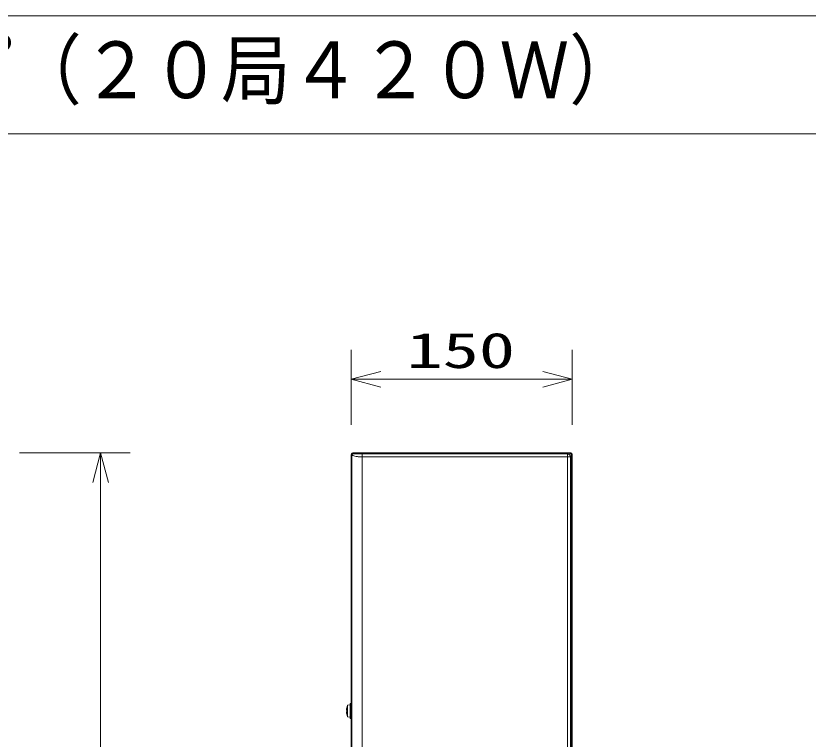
# Model space of a CAD drawing. Units: millimetres on the paper. Extents: x -401 to 401, y -280 to 280.
# Drawn here: x -319.9 to -266.2, y 71 to 120 of the extents above; entities that cross this region are included whole.
import ezdxf
from ezdxf.enums import TextEntityAlignment as Align

# ---------------------------------------------------------------- set-up
doc = ezdxf.new("R2010")
doc.units = ezdxf.units.MM
for name, color, linetype, lineweight in [('0-3_WAKU-M', 7, 'Continuous', 9), ('0-5_GAIKEI', 4, 'Continuous', 9), ('0-6_SUNPO', 7, 'Continuous', 9), ('0-7_MOJI1', 7, 'Continuous', 9)]:
    doc.layers.add(name, color=color, linetype=linetype, lineweight=lineweight)
doc.styles.add('ＭＳ ゴシック', font='')
doc.styles.get('ＭＳ ゴシック').set_extended_font_data('MS Gothic')

# ---------------------------------------------------------------- blocks, each defined once
blk = doc.blocks.new('_OPEN30')
at = {"layer": '0-6_SUNPO'}
blk.add_line((0, 0), (-1, 0), dxfattribs=at)
blk.add_lwpolyline([(-1, 0.2679), (0, 0), (-1, -0.2679)], dxfattribs=at)

msp = doc.modelspace()

# ---------------------------------------------------------------- linework, layer by layer
at = {"layer": '0-3_WAKU-M'}
for p, q in [((-386.989, 120.017), (387.011, 120.017)), ((-386.989, 112.017), (387.011, 112.017))]:
    msp.add_line(p, q, dxfattribs=at)
at = {"layer": '0-5_GAIKEI', "color": 7}
for p, q in [((-282.276, 90.369), (-297.076, 90.369)), ((-297.176, 24.069), (-297.176, 90.269)), ((-282.176, 90.269), (-282.176, 24.069))]:
    msp.add_line(p, q, dxfattribs=at)
at = {"layer": '0-5_GAIKEI'}
for p, q in [((-282.425, 90.369), (-282.494, 90.3)), ((-282.423, 90.369), (-282.425, 90.369)), ((-282.376, 90.369), (-282.376, 90.364)), ((-297.132, 90.225), (-297.132, 24.113)), ((-282.494, 90.3), (-296.433, 90.3)), ((-296.433, 90.101), (-296.433, 24.238)), ((-282.494, 90.101), (-296.433, 90.101)), ((-282.494, 24.238), (-282.494, 90.3)), ((-282.494, 90.101), (-282.294, 90.101)), ((-282.226, 90.169), (-282.294, 90.101)), ((-282.294, 24.238), (-282.294, 90.101)), ((-282.226, 90.169), (-282.226, 24.169)), ((-282.176, 90.069), (-282.226, 90.069)), ((-297.426, 73.269), (-297.256, 73.284)), ((-297.426, 73.269), (-297.426, 72.469)), ((-297.256, 73.369), (-297.256, 72.369)), ((-297.176, 73.369), (-297.256, 73.369)), ((-297.483, 72.922), (-297.499, 72.924)), ((-297.484, 73.079), (-297.483, 73.078)), ((-297.484, 72.659), (-297.483, 72.66)), ((-297.426, 72.469), (-297.256, 72.454)), ((-297.176, 72.369), (-297.256, 72.369))]:
    msp.add_line(p, q, dxfattribs=at)
for points in [[(-297.032, 90.325), (-297.043, 90.336), (-297.076, 90.369)], [(-282.226, 90.169), (-282.227, 90.189), (-282.23, 90.209), (-282.235, 90.229), (-282.242, 90.247), (-282.25, 90.266), (-282.261, 90.283), (-282.273, 90.298), (-282.287, 90.313), (-282.302, 90.326), (-282.318, 90.338), (-282.335, 90.348), (-282.354, 90.356), (-282.373, 90.362), (-282.392, 90.366), (-282.425, 90.369)], [(-297.132, 90.225), (-297.14, 90.233), (-297.156, 90.25), (-297.176, 90.269)], [(-296.433, 90.101), (-296.515, 90.103), (-296.596, 90.108), (-296.7, 90.118), (-296.75, 90.125), (-296.846, 90.141), (-296.93, 90.159), (-296.998, 90.176), (-297.055, 90.194), (-297.095, 90.208), (-297.121, 90.219), (-297.13, 90.224), (-297.132, 90.225)], [(-296.433, 90.3), (-296.681, 90.303), (-296.833, 90.307), (-296.949, 90.313), (-296.977, 90.315), (-297.017, 90.32), (-297.027, 90.323), (-297.031, 90.325), (-297.032, 90.325)], [(-282.294, 90.101), (-282.295, 90.121), (-282.299, 90.141), (-282.304, 90.16), (-282.311, 90.179), (-282.319, 90.197), (-282.33, 90.214), (-282.342, 90.23), (-282.356, 90.244), (-282.371, 90.258), (-282.387, 90.269), (-282.405, 90.279), (-282.423, 90.287), (-282.442, 90.293), (-282.462, 90.298), (-282.494, 90.3)], [(-297.499, 72.924), (-297.499, 72.924), (-297.499, 72.924), (-297.5, 72.924), (-297.5, 72.925), (-297.501, 72.933), (-297.499, 72.973)], [(-297.499, 72.765), (-297.501, 72.805), (-297.5, 72.812), (-297.5, 72.814), (-297.5, 72.814), (-297.499, 72.815), (-297.499, 72.815), (-297.483, 72.816)]]:
    msp.add_lwpolyline(points, dxfattribs=at)
at = {"layer": '0-5_GAIKEI', "color": 7}
for centre, radius, start, end in [((-297.076, 90.269), 0.0998, 134.993, 180.0314), ((-297.076, 90.269), 0.0998, 90.0184, 135.04), ((-297.076, 90.269), 0.0998, 90.0162, 135.05), ((-282.276, 90.269), 0.1, 0, 90)]:
    msp.add_arc(centre, radius, start, end, dxfattribs=at)
at = {"layer": '0-5_GAIKEI'}
for centre, radius, start, end in [((-297.031, 90.225), 0.101, 90.5019, 179.5556), ((-298.395, 90.256), 1.963, 359.392, 1.3101), ((-317.703, 90.258), 21.27, 359.5775, 359.9385), ((-296.465, 72.869), 1.041, 157.3871, 168.3578), ((-297.439, 72.936), 0.0621, 177.7502, 189.5764), ((-297.435, 72.802), 0.0662, 170.7516, 181.9348), ((-296.461, 72.869), 1.044, 168.434, 174.2703), ((-296.461, 72.869), 1.044, 185.7295, 191.5662), ((-296.344, 72.869), 1.141, 177.3356, 182.6632), ((-296.465, 72.869), 1.041, 191.6422, 202.6129)]:
    msp.add_arc(centre, radius, start, end, dxfattribs=at)
at = {"layer": '0-6_SUNPO'}
for p, q in [((-297.176, 92.269), (-297.176, 97.369)), ((-282.176, 92.269), (-282.176, 97.369)), ((-295.176, 95.369), (-284.176, 95.369)), ((-319.689, 90.369), (-312.189, 90.369)), ((-314.189, 25.969), (-314.189, 88.369))]:
    msp.add_line(p, q, dxfattribs=at)

# ---------------------------------------------------------------- block references
at = {"layer": '0-6_SUNPO', "xscale": 2, "yscale": 2}
for p, rotation in [((-297.176, 95.369), 180), ((-314.189, 90.369), 90)]:
    msp.add_blockref('_OPEN30', p, dxfattribs=dict(at, rotation=rotation))
msp.add_blockref('_OPEN30', (-282.176, 95.369), dxfattribs=at)

# ---------------------------------------------------------------- texts
at = {"layer": '0-6_SUNPO', "style": 'ＭＳ ゴシック', "width": 1.5}
msp.add_text('150', height=2.405, dxfattribs=at).set_placement((-293.426, 95.407), align=Align.BOTTOM_LEFT)
at = {"layer": '0-7_MOJI1', "style": 'ＭＳ ゴシック', "width": 0.9}
msp.add_text('壁掛形防災アンプ（２０局４２０Ｗ）', height=3.849, dxfattribs=at).set_placement((-357.989, 113.277), align=Align.BOTTOM_LEFT)

doc.saveas('drawing.dxf')
